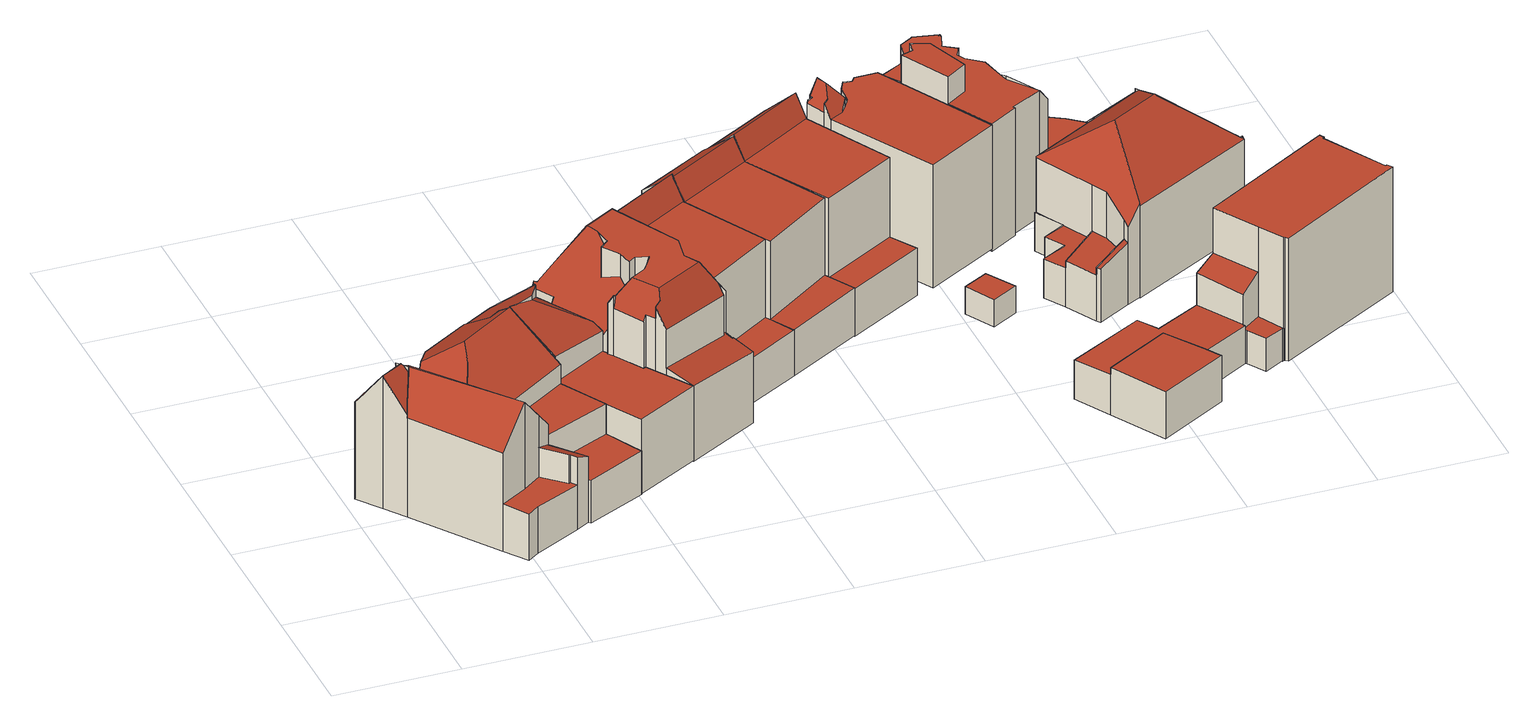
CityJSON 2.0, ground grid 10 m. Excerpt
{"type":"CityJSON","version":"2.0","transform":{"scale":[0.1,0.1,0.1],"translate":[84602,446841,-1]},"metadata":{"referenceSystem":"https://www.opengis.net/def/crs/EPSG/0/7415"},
"CityObjects":{
"building1":{"type":"Building","attributes":{"b3_bag_bag_overlap":0,"b3_bouwlagen":3,"b3_dak_type":"slanted","b3_h_dak_50p":9.82,"b3_h_dak_70p":10.52,"b3_h_dak_max":11.63,"b3_h_dak_min":4.14,"b3_h_maaiveld":0.41,"b3_kas_warenhuis":false,"b3_mutatie_ahn3_ahn4":false,"b3_opp_buitenmuur":133.54,"b3_opp_dak_plat":10.69,"b3_opp_dak_schuin":97.1,"b3_opp_grond":75.4,"b3_opp_scheidingsmuur":215.53,"b3_reconstructie_onvolledig":false,"b3_rmse_lod12":2.78,"b3_rmse_lod13":0.947,"b3_rmse_lod22":0.131,"b3_val3dity_lod12":"[]","b3_val3dity_lod13":"[]","b3_val3dity_lod22":"[]","b3_volume_lod12":759.04,"b3_volume_lod13":677.32,"b3_volume_lod22":651.59,"geconstateerd":false,"oorspronkelijkbouwjaar":1900,"status":"Pand in gebruik"},"children":["building1-1"]},
"building1-1":{"type":"BuildingPart","parents":["building1"],"geometry":[{"type":"Solid","lod":"2.2","boundaries":[[[[0,1,2,3,4,5,6,7,8,9,10,11,12]],[[13,14,15]],[[16,4,3,17]],[[18,5,4,16,19]],[[20,21,22,23]],[[24,6,5,18]],[[25,12,11,26]],[[21,0,12,25]],[[19,16,27]],[[28,29,30,31]],[[31,30,10,9,32]],[[33,7,6,24]],[[34,35,8,7,33]],[[23,22,36,37,38]],[[38,37,35,34]],[[37,36,39,40]],[[32,9,8,35]],[[17,3,2,41]],[[40,39,29,28]],[[26,11,10,30]],[[27,42,43]],[[41,2,1,44,45]],[[14,13,46]],[[45,44,46]],[[44,1,0,21,20]],[[43,42,47]],[[40,28,31,32,35,37]],[[26,30,29,39,36,22,21,25]],[[45,46,13,15,48,41]],[[47,42,27,16,17,41,48]],[[23,14,46,44,20]],[[14,23,38,34,33,24,18,19,27,43,47,48,15]]]],"semantics":{"surfaces":[{"type":"GroundSurface"},{"type":"WallSurface","on_footprint_edge":false},{"type":"WallSurface","on_footprint_edge":true},{"type":"RoofSurface"}],"values":[[0,1,2,2,1,2,2,2,1,1,2,2,2,1,1,1,2,2,1,2,1,2,1,1,2,1,3,3,3,3,3,3]]}}]},
"building2":{"type":"Building","attributes":{"b3_bag_bag_overlap":0,"b3_bouwlagen":3,"b3_dak_type":"slanted","b3_h_dak_50p":9.15,"b3_h_dak_70p":10.16,"b3_h_dak_max":11.31,"b3_h_dak_min":3.98,"b3_h_maaiveld":0.367,"b3_kas_warenhuis":false,"b3_mutatie_ahn3_ahn4":false,"b3_opp_buitenmuur":119.63,"b3_opp_dak_plat":43.64,"b3_opp_dak_schuin":78.56,"b3_opp_grond":108.77,"b3_opp_scheidingsmuur":218.13,"b3_reconstructie_onvolledig":false,"b3_rmse_lod12":3.19,"b3_rmse_lod13":1.31,"b3_rmse_lod22":0.263,"b3_val3dity_lod12":"[]","b3_val3dity_lod13":"[]","b3_val3dity_lod22":"[]","b3_volume_lod12":1065,"b3_volume_lod13":925.41,"b3_volume_lod22":833.65,"geconstateerd":false,"oorspronkelijkbouwjaar":1900,"status":"Pand in gebruik"},"children":["building2-1"]},
"building2-1":{"type":"BuildingPart","parents":["building2"],"geometry":[{"type":"Solid","lod":"2.2","boundaries":[[[[49,7,50,6,51,52,53,54,55,56,57,58,59,60,61]],[[62,54,53,63]],[[64,55,54,62]],[[65,66,67,68]],[[69,59,58,70]],[[63,53,52,71]],[[72,7,49,73]],[[71,52,51,74]],[[75,60,59,69]],[[76,56,55,64]],[[77,78,50,7,72]],[[79,73,49,61,80,81]],[[82,83,73,79]],[[84,6,50,78]],[[80,61,60,75]],[[68,67,57,56,76]],[[85,70,58,57,67]],[[83,82,86]],[[66,65,86]],[[74,51,6,84]],[[78,77,87]],[[81,80,70,85]],[[81,85,67,66,86,82,79]],[[78,87,88,74,84]],[[76,88,87,77,72,73,83,86,65,68]],[[88,76,64,62,63,71,74]],[[70,80,75,69]]]],"semantics":{"surfaces":[{"type":"GroundSurface"},{"type":"WallSurface","on_footprint_edge":true},{"type":"WallSurface","on_footprint_edge":false},{"type":"RoofSurface"}],"values":[[0,1,1,2,1,1,1,1,1,1,1,1,2,1,1,1,1,2,2,1,2,2,3,3,3,3,3]]}}]},
"building3":{"type":"Building","attributes":{"b3_bag_bag_overlap":0,"b3_bouwlagen":3,"b3_dak_type":"slanted","b3_h_dak_50p":6.79,"b3_h_dak_70p":9.72,"b3_h_dak_max":11.32,"b3_h_dak_min":6.6,"b3_h_maaiveld":0.353,"b3_kas_warenhuis":false,"b3_mutatie_ahn3_ahn4":false,"b3_opp_buitenmuur":142.47,"b3_opp_dak_plat":34.77,"b3_opp_dak_schuin":46.57,"b3_opp_grond":83.2,"b3_opp_scheidingsmuur":203.39,"b3_reconstructie_onvolledig":false,"b3_rmse_lod12":2.17,"b3_rmse_lod13":0.693,"b3_rmse_lod22":0.585,"b3_val3dity_lod12":"[]","b3_val3dity_lod13":"[]","b3_val3dity_lod22":"[]","b3_volume_lod12":772.74,"b3_volume_lod13":666.98,"b3_volume_lod22":651.3,"geconstateerd":false,"oorspronkelijkbouwjaar":1900,"status":"Pand in gebruik"},"children":["building3-1"]},
"building3-1":{"type":"BuildingPart","parents":["building3"],"geometry":[{"type":"Solid","lod":"2.2","boundaries":[[[[89,90,91,92,93,94,56,55,54,53,95,96,97,98,99,100]],[[101,102,97,96,103]],[[62,54,55,104]],[[105,53,54,62]],[[106,98,97,102]],[[107,108,102,101]],[[103,96,95,109]],[[109,95,53,105]],[[110,92,91,111]],[[111,91,90,112]],[[113,100,99,114]],[[115,94,93,116]],[[104,55,56,117]],[[116,93,92,110]],[[108,107,118]],[[117,119,118]],[[119,117,56,94,115,120]],[[114,99,98,106]],[[121,122,89,100,113]],[[120,115,122,121]],[[112,90,89,122]],[[117,118,107,101,103,109,105,62,104]],[[114,106,102,108,113]],[[120,121,113,108,118,119]],[[112,122,115,116,110,111]]]],"semantics":{"surfaces":[{"type":"GroundSurface"},{"type":"WallSurface","on_footprint_edge":true},{"type":"WallSurface","on_footprint_edge":false},{"type":"RoofSurface"}],"values":[[0,1,1,1,1,2,1,1,1,1,1,1,1,1,2,2,1,1,1,2,1,3,3,3,3]]}}]},
"building4":{"type":"Building","attributes":{"b3_bag_bag_overlap":0,"b3_bouwlagen":4,"b3_dak_type":"slanted","b3_h_dak_50p":11.55,"b3_h_dak_70p":13.02,"b3_h_dak_max":13.47,"b3_h_dak_min":3.03,"b3_h_maaiveld":0.288,"b3_kas_warenhuis":false,"b3_mutatie_ahn3_ahn4":false,"b3_opp_buitenmuur":235.63,"b3_opp_dak_plat":38.15,"b3_opp_dak_schuin":130.58,"b3_opp_grond":106.98,"b3_opp_scheidingsmuur":210.08,"b3_reconstructie_onvolledig":false,"b3_rmse_lod12":3.95,"b3_rmse_lod13":1.73,"b3_rmse_lod22":0.774,"b3_val3dity_lod12":"[]","b3_val3dity_lod13":"[]","b3_val3dity_lod22":"[]","b3_volume_lod12":1365.33,"b3_volume_lod13":1252.55,"b3_volume_lod22":1105.61,"geconstateerd":false,"oorspronkelijkbouwjaar":1904,"status":"Pand in gebruik"},"children":["building4-1"]},
"building4-1":{"type":"BuildingPart","parents":["building4"],"geometry":[{"type":"Solid","lod":"2.2","boundaries":[[[[123,124,125,126,127,128,129,130,131,132,133,134,135,136,137,138,139,140,141]],[[142,143,144,145]],[[146,147,148,143,142]],[[149,140,139,150]],[[150,139,138,151]],[[152,135,134,153]],[[154,155,132,131,156,157]],[[158,129,128,159]],[[159,128,127,160]],[[156,131,130,110]],[[110,130,129,158]],[[145,144,136,135,152,161]],[[162,163,164]],[[165,123,141,162]],[[160,127,126,166]],[[167,168,125,124,169]],[[163,162,141,140,149]],[[170,137,136,144]],[[171,170,148,147]],[[151,138,137,170,171]],[[172,173,147,146]],[[174,175,176,177]],[[178,179,173,172]],[[177,176,179,178,180]],[[153,134,133,181]],[[182,183,184]],[[183,182,175,174]],[[155,154,185]],[[181,133,132,155]],[[161,152,186]],[[187,188,189]],[[168,167,190]],[[191,192,166,193]],[[194,195,192,191]],[[193,166,126,125,168]],[[196,197,198,199]],[[180,178,197,196]],[[199,198,188,187]],[[169,124,123,165]],[[157,156,195,194]],[[148,170,144,143]],[[157,194,191,200,201,185,154]],[[193,168,190,200,191]],[[188,198,197,178,172,146,142,145,161,186,202,189]],[[185,201,202,186,152,153,181,155]],[[203,184,183,174,177,180,196,199,187,189,202,201,200,190,167,169]],[[203,164,163,149,150,151,171,147,173,179,176,175,182,184]],[[164,203,169,165,162]],[[195,156,110,158,159,160,166,192]]]],"semantics":{"surfaces":[{"type":"GroundSurface"},{"type":"WallSurface","on_footprint_edge":false},{"type":"WallSurface","on_footprint_edge":true},{"type":"RoofSurface"}],"values":[[0,1,1,2,2,2,2,2,2,2,2,2,1,2,2,2,2,2,1,2,1,1,1,1,2,1,1,1,2,1,1,1,1,1,2,1,1,1,2,1,3,3,3,3,3,3,3,3,3]]}}]},
"building5":{"type":"Building","attributes":{"b3_bag_bag_overlap":0,"b3_bouwlagen":3,"b3_dak_type":"slanted","b3_h_dak_50p":10.78,"b3_h_dak_70p":10.84,"b3_h_dak_max":12.98,"b3_h_dak_min":4.03,"b3_h_maaiveld":0.214,"b3_kas_warenhuis":false,"b3_mutatie_ahn3_ahn4":false,"b3_opp_buitenmuur":140.55,"b3_opp_dak_plat":69.22,"b3_opp_dak_schuin":42.77,"b3_opp_grond":95.63,"b3_opp_scheidingsmuur":264.59,"b3_reconstructie_onvolledig":false,"b3_rmse_lod12":2.87,"b3_rmse_lod13":0.53,"b3_rmse_lod22":0.0663,"b3_val3dity_lod12":"[]","b3_val3dity_lod13":"[]","b3_val3dity_lod22":"[]","b3_volume_lod12":1016.28,"b3_volume_lod13":906.09,"b3_volume_lod22":918.62,"geconstateerd":false,"oorspronkelijkbouwjaar":1904,"status":"Pand in gebruik"},"children":["building5-1"]},
"building5-1":{"type":"BuildingPart","parents":["building5"],"geometry":[{"type":"Solid","lod":"2.2","boundaries":[[[[204,205,206,207,208,209,210,211,212,213]],[[214,209,208,215]],[[216,210,209,214]],[[217,211,210,216]],[[218,212,211,217]],[[219,206,205,220]],[[221,207,206,219]],[[222,223,204,213,224]],[[224,213,212,218]],[[215,208,207,221,225]],[[225,221,223,222]],[[220,205,204,223]],[[218,217,216,214]],[[224,218,214,215]],[[225,222,224,215]],[[220,223,221,219]]]],"semantics":{"surfaces":[{"type":"GroundSurface"},{"type":"WallSurface","on_footprint_edge":true},{"type":"WallSurface","on_footprint_edge":false},{"type":"RoofSurface"}],"values":[[0,1,1,1,1,1,1,1,1,1,2,1,3,3,3,3]]}}]},
"building6":{"type":"Building","attributes":{"b3_bag_bag_overlap":0,"b3_bouwlagen":3,"b3_dak_type":"slanted","b3_h_dak_50p":10.81,"b3_h_dak_70p":10.89,"b3_h_dak_max":12.91,"b3_h_dak_min":4.08,"b3_h_maaiveld":0.164,"b3_kas_warenhuis":false,"b3_mutatie_ahn3_ahn4":false,"b3_opp_buitenmuur":146.71,"b3_opp_dak_plat":69.62,"b3_opp_dak_schuin":38.74,"b3_opp_grond":95.93,"b3_opp_scheidingsmuur":265.06,"b3_reconstructie_onvolledig":false,"b3_rmse_lod12":2.97,"b3_rmse_lod13":0.454,"b3_rmse_lod22":0.0639,"b3_val3dity_lod12":"[]","b3_val3dity_lod13":"[]","b3_val3dity_lod22":"[]","b3_volume_lod12":1028.47,"b3_volume_lod13":914.51,"b3_volume_lod22":927.52,"geconstateerd":false,"oorspronkelijkbouwjaar":1904,"status":"Pand in gebruik"},"children":["building6-1"]},
"building6-1":{"type":"BuildingPart","parents":["building6"],"geometry":[{"type":"Solid","lod":"2.2","boundaries":[[[[226,211,227,228,229,230,231,205,232,233]],[[234,233,232,235,236]],[[236,235,237,238]],[[239,211,226,240]],[[241,227,211,239]],[[220,205,231,242]],[[235,232,205,220]],[[240,226,233,234]],[[243,228,227,241]],[[244,229,228,243]],[[238,237,230,229,244]],[[242,231,230,237]],[[243,241,239,240]],[[244,243,240,234]],[[238,244,234,236]],[[242,237,235,220]]]],"semantics":{"surfaces":[{"type":"GroundSurface"},{"type":"WallSurface","on_footprint_edge":true},{"type":"WallSurface","on_footprint_edge":false},{"type":"RoofSurface"}],"values":[[0,1,2,1,1,1,1,1,1,1,1,1,3,3,3,3]]}}]},
"building7":{"type":"Building","attributes":{"b3_bag_bag_overlap":0,"b3_bouwlagen":3,"b3_dak_type":"slanted","b3_h_dak_50p":10.85,"b3_h_dak_70p":10.94,"b3_h_dak_max":13.4,"b3_h_dak_min":4.07,"b3_h_maaiveld":0.117,"b3_kas_warenhuis":false,"b3_mutatie_ahn3_ahn4":false,"b3_opp_buitenmuur":284.72,"b3_opp_dak_plat":71.29,"b3_opp_dak_schuin":41.17,"b3_opp_grond":97.92,"b3_opp_scheidingsmuur":132.7,"b3_reconstructie_onvolledig":false,"b3_rmse_lod12":2.67,"b3_rmse_lod13":0.52,"b3_rmse_lod22":0.0925,"b3_val3dity_lod12":"[]","b3_val3dity_lod13":"[]","b3_val3dity_lod22":"[]","b3_volume_lod12":1058.89,"b3_volume_lod13":948.13,"b3_volume_lod22":956.24,"geconstateerd":false,"oorspronkelijkbouwjaar":1904,"status":"Pand in gebruik"},"children":["building7-1"]},
"building7-1":{"type":"BuildingPart","parents":["building7"],"geometry":[{"type":"Solid","lod":"2.2","boundaries":[[[[245,246,247,248,249,250,251,252,253,254,255]],[[256,248,247,257]],[[258,249,248,256]],[[259,250,249,258]],[[260,261,262,263]],[[261,245,255,264]],[[264,255,254,265]],[[265,254,253,262]],[[257,247,246,244]],[[266,251,250,259]],[[267,252,251,266]],[[263,262,253,252,267]],[[244,246,245,261,260]],[[265,262,261,264]],[[266,259,258,256,257]],[[244,267,266,257]],[[267,244,260,263]]]],"semantics":{"surfaces":[{"type":"GroundSurface"},{"type":"WallSurface","on_footprint_edge":true},{"type":"WallSurface","on_footprint_edge":false},{"type":"RoofSurface"}],"values":[[0,1,1,1,2,1,1,1,1,1,1,1,1,3,3,3,3]]}}]},
"building8":{"type":"Building","attributes":{"b3_dak_type":"horizontal","b3_h_dak_50p":2.58,"b3_h_dak_70p":2.58,"b3_h_dak_max":2.65,"b3_h_dak_min":2.56,"b3_h_maaiveld":0.31,"b3_kas_warenhuis":false,"b3_mutatie_ahn3_ahn4":false,"b3_opp_buitenmuur":23.05,"b3_opp_dak_plat":6.39,"b3_opp_dak_schuin":0,"b3_opp_grond":6.39,"b3_opp_scheidingsmuur":0,"b3_reconstructie_onvolledig":false,"b3_rmse_lod12":0.0169,"b3_rmse_lod13":0.0169,"b3_rmse_lod22":0.014,"b3_val3dity_lod12":"[]","b3_val3dity_lod13":"[]","b3_val3dity_lod22":"[]","b3_volume_lod12":14.53,"b3_volume_lod13":14.53,"b3_volume_lod22":14.53,"geconstateerd":false,"oorspronkelijkbouwjaar":1999,"status":"Pand in gebruik"},"children":["building8-1"]},
"building8-1":{"type":"BuildingPart","parents":["building8"],"geometry":[{"type":"Solid","lod":"2.2","boundaries":[[[[268,269,270,271]],[[272,268,271,273]],[[273,271,270,274]],[[274,270,269,275]],[[275,269,268,272]],[[275,272,273,274]]]],"semantics":{"surfaces":[{"type":"GroundSurface"},{"type":"WallSurface","on_footprint_edge":true},{"type":"RoofSurface"}],"values":[[0,1,1,1,1,2]]}}]},
"building9":{"type":"Building","attributes":{"b3_bag_bag_overlap":0,"b3_bouwlagen":3,"b3_dak_type":"slanted","b3_h_dak_50p":10.57,"b3_h_dak_70p":10.62,"b3_h_dak_max":12.6,"b3_h_dak_min":7.7,"b3_h_maaiveld":0.087,"b3_kas_warenhuis":false,"b3_mutatie_ahn3_ahn4":false,"b3_opp_buitenmuur":290.97,"b3_opp_dak_plat":71.09,"b3_opp_dak_schuin":23.65,"b3_opp_grond":85.63,"b3_opp_scheidingsmuur":120.38,"b3_reconstructie_onvolledig":false,"b3_rmse_lod12":0.791,"b3_rmse_lod13":0.791,"b3_rmse_lod22":0.103,"b3_val3dity_lod12":"[]","b3_val3dity_lod13":"[]","b3_val3dity_lod22":"[]","b3_volume_lod12":902.34,"b3_volume_lod13":902.34,"b3_volume_lod22":885.85,"geconstateerd":false,"oorspronkelijkbouwjaar":1904,"status":"Pand in gebruik"},"children":["building9-1"]},
"building9-1":{"type":"BuildingPart","parents":["building9"],"geometry":[{"type":"Solid","lod":"2.2","boundaries":[[[[276,277,278,279,280,281,282,283,284,285,286,287,288,289,290,291,292]],[[293,279,278,294]],[[295,296,297,298]],[[299,300,296,295]],[[301,290,289,302]],[[303,292,291,304]],[[305,306,281,280,307]],[[308,282,281,306]],[[304,291,290,301]],[[302,289,288,309]],[[310,311,309,312]],[[313,286,285,314]],[[315,283,282,308]],[[316,317,318,319]],[[298,297,317,316]],[[294,278,277,300,299]],[[320,276,292,303]],[[314,285,284,321]],[[322,323,324,325]],[[323,322,326]],[[307,280,279,293]],[[327,287,286,313]],[[321,284,283,315]],[[306,305,328]],[[325,324,329]],[[312,309,288,287,327]],[[300,277,276,320]],[[319,318,330,331]],[[331,330,332]],[[311,310,329]],[[328,305,307,326,322,333]],[[306,328,333,313,314,321,315,308]],[[311,320,303,304,301,302,309]],[[331,332,329,324,323,326,307,293,294,299,295,298,316,319]],[[311,329,332,330,318,317,297,296,300,320]],[[329,310,312,327,313,333,322,325]]]],"semantics":{"surfaces":[{"type":"GroundSurface"},{"type":"WallSurface","on_footprint_edge":true},{"type":"WallSurface","on_footprint_edge":false},{"type":"RoofSurface"}],"values":[[0,1,2,2,1,1,1,1,1,1,2,1,1,2,2,1,1,1,2,2,1,1,1,2,2,1,1,2,2,2,3,3,3,3,3,3]]}}]},
"building10":{"type":"Building","attributes":{"b3_bag_bag_overlap":0,"b3_bouwlagen":4,"b3_dak_type":"slanted","b3_h_dak_50p":10.43,"b3_h_dak_70p":10.63,"b3_h_dak_max":13.1,"b3_h_dak_min":0.16,"b3_h_maaiveld":-0.111,"b3_kas_warenhuis":false,"b3_mutatie_ahn3_ahn4":false,"b3_opp_buitenmuur":342.39,"b3_opp_dak_plat":111.19,"b3_opp_dak_schuin":29.05,"b3_opp_grond":122.81,"b3_opp_scheidingsmuur":159,"b3_reconstructie_onvolledig":false,"b3_rmse_lod12":4.15,"b3_rmse_lod13":0.994,"b3_rmse_lod22":0.57,"b3_val3dity_lod12":"[]","b3_val3dity_lod13":"[]","b3_val3dity_lod22":"[]","b3_volume_lod12":1320.83,"b3_volume_lod13":1042.67,"b3_volume_lod22":1045.22,"geconstateerd":false,"oorspronkelijkbouwjaar":1904,"status":"Pand in gebruik"},"children":["building10-1"]},
"building10-1":{"type":"BuildingPart","parents":["building10"],"geometry":[{"type":"Solid","lod":"2.2","boundaries":[[[[334,335,336,337,338,339,340,341,342,343,344,345,346,347,348,349,350,351,352,353,354,355,356,357,358,359,360,361]],[[362,350,349,363]],[[363,349,348,364]],[[365,341,340,366]],[[367,368,369]],[[370,371,369]],[[372,354,353,373]],[[374,347,346,375,376]],[[377,378,344,343,379]],[[379,343,342,380]],[[342,381,380]],[[380,381,378,377]],[[381,342,341,365]],[[382,345,344,378]],[[383,337,336,384]],[[366,340,339,385]],[[386,338,337,383]],[[385,339,338,386]],[[387,388,334,361,389]],[[389,361,360,390]],[[391,358,357,392,393]],[[394,359,358,391]],[[371,370,395]],[[390,360,359,394]],[[393,392,396,397]],[[397,396,398]],[[392,357,356,399]],[[400,355,354,372]],[[399,356,355,400]],[[375,346,345,382]],[[401,402,403,404]],[[405,406,402,401]],[[407,408,406,405]],[[373,353,352,409]],[[364,348,347,374]],[[410,411,412,413]],[[414,351,350,362]],[[415,414,416,417]],[[418,419,420,421]],[[421,420,411,410]],[[376,375,422,423]],[[423,422,408,407]],[[424,425,426,427]],[[428,429,430,431]],[[432,433,429,428]],[[434,435,436,437]],[[437,436,433,432]],[[368,367,425,424]],[[404,403,419,418]],[[438,439,409,440]],[[440,409,352,351,414,415]],[[441,442,439,438]],[[443,444,442,441]],[[445,446,447,448]],[[449,450,446,445]],[[451,384,336,335,452,453]],[[448,447,454,388,387]],[[453,452,454,447]],[[452,335,334,388]],[[413,412,435,434]],[[427,426,450,449]],[[417,416,444,443]],[[431,430,384,451]],[[377,379,380]],[[399,400,372,373,398,396,392]],[[444,416,414,362,363,364,374,395,370,369,368,424,427,449,445,448,387,389,390,394,391,393,397,398,373,409,439,442]],[[452,388,454]],[[431,451,453,447,446,450,426,425,367,369,371,395,374,376,423,407,405,401,404,418,421,410,413,434,437,432,428]],[[417,443,441,438,440,415]],[[430,429,433,436,435,412,411,420,419,403,402,406,408,422,375,382,378,381,365,366,385,386,383,384]]]],"semantics":{"surfaces":[{"type":"GroundSurface"},{"type":"WallSurface","on_footprint_edge":true},{"type":"WallSurface","on_footprint_edge":false},{"type":"RoofSurface"}],"values":[[0,1,1,1,2,2,1,1,1,1,1,2,1,1,1,1,1,1,1,1,1,1,2,1,2,2,1,1,1,1,2,2,2,1,1,2,1,2,2,2,2,2,2,2,2,2,2,2,2,2,1,2,2,2,2,1,2,2,1,2,2,2,2,3,3,3,3,3,3,3]]}}]},
"building11":{"type":"Building","attributes":{"b3_bag_bag_overlap":0,"b3_bouwlagen":3,"b3_dak_type":"slanted","b3_h_dak_50p":10.24,"b3_h_dak_70p":10.32,"b3_h_dak_max":10.72,"b3_h_dak_min":2.53,"b3_h_maaiveld":-0.212,"b3_kas_warenhuis":false,"b3_mutatie_ahn3_ahn4":false,"b3_opp_buitenmuur":228.32,"b3_opp_dak_plat":161.09,"b3_opp_dak_schuin":8.8,"b3_opp_grond":168.85,"b3_opp_scheidingsmuur":301.96,"b3_reconstructie_onvolledig":false,"b3_rmse_lod12":4.46,"b3_rmse_lod13":0.846,"b3_rmse_lod22":0.642,"b3_val3dity_lod12":"[]","b3_val3dity_lod13":"[]","b3_val3dity_lod22":"[]","b3_volume_lod12":1773.62,"b3_volume_lod13":1190.5,"b3_volume_lod22":1168.08,"geconstateerd":false,"oorspronkelijkbouwjaar":1906,"status":"Pand in gebruik"},"children":["building11-1"]},
"building11-1":{"type":"BuildingPart","parents":["building11"],"geometry":[{"type":"Solid","lod":"2.2","boundaries":[[[[455,456,457,458,459,460,461,462,463,464,465,466,467,468,469,470,471,472,473,474,475,476,477,478,479]],[[480,481,482,483]],[[484,471,470,485]],[[485,470,469,486]],[[486,469,468,487]],[[487,468,467,488]],[[488,467,466,489]],[[490,455,479,491]],[[491,479,478,492,493]],[[489,466,465,494]],[[483,482,495,496]],[[497,461,460,498]],[[499,476,475,500]],[[501,477,476,499]],[[496,495,459,458,502]],[[498,460,459,495]],[[503,474,473,504]],[[505,464,463,506,507]],[[508,505,509,510]],[[494,465,464,505,508]],[[492,478,477,501]],[[511,472,471,484]],[[502,458,457,512]],[[500,475,474,503]],[[513,504,473,472,511]],[[506,463,462,514]],[[514,462,461,497]],[[507,506,515,516]],[[516,515,517,518,509]],[[493,492,517,515]],[[481,456,455,490]],[[512,457,456,481,480]],[[510,509,518,504,513]],[[516,509,505,507]],[[504,518,517,492,501,499,500,503]],[[481,490,491,493,515,506,514,497,498,495,482]],[[512,480,483,496,502]],[[510,513,511,484,485,486,487,488,489,494,508]]]],"semantics":{"surfaces":[{"type":"GroundSurface"},{"type":"WallSurface","on_footprint_edge":false},{"type":"WallSurface","on_footprint_edge":true},{"type":"RoofSurface"}],"values":[[0,1,2,2,2,2,2,2,2,2,1,2,2,2,2,2,2,2,1,2,2,2,2,2,2,2,2,1,1,1,2,2,1,3,3,3,3,3]]}}]},
"building12":{"type":"Building","attributes":{"b3_bag_bag_overlap":0,"b3_bouwlagen":3,"b3_dak_type":"slanted","b3_h_dak_50p":8.79,"b3_h_dak_70p":9.45,"b3_h_dak_max":11.46,"b3_h_dak_min":2.85,"b3_h_maaiveld":-0.179,"b3_kas_warenhuis":false,"b3_mutatie_ahn3_ahn4":false,"b3_opp_buitenmuur":235.18,"b3_opp_dak_plat":28.4,"b3_opp_dak_schuin":152.35,"b3_opp_grond":140.38,"b3_opp_scheidingsmuur":144.71,"b3_reconstructie_onvolledig":false,"b3_rmse_lod12":2.55,"b3_rmse_lod13":1.07,"b3_rmse_lod22":0.154,"b3_val3dity_lod12":"[]","b3_val3dity_lod13":"[]","b3_val3dity_lod22":"[]","b3_volume_lod12":1356.76,"b3_volume_lod13":1239.63,"b3_volume_lod22":1164.21,"geconstateerd":false,"oorspronkelijkbouwjaar":1861,"status":"Pand in gebruik"},"children":["building12-1"]},
"building12-1":{"type":"BuildingPart","parents":["building12"],"geometry":[{"type":"Solid","lod":"2.2","boundaries":[[[[519,520,521,522,523,524,525,526,527,528,529,530,531,532,533,534,535,536,537,538]],[[539,526,525,540,541]],[[541,540,542]],[[543,523,522,544]],[[545,546,547,548]],[[540,525,524,549]],[[544,522,550]],[[550,522,521,551]],[[552,527,526,539]],[[549,524,523,543]],[[380,520,519,553,554]],[[551,521,520,380]],[[554,553,555]],[[556,545,557,558]],[[559,535,534,560]],[[561,536,535,559]],[[562,537,536,561]],[[563,564,565,566]],[[567,563,568,569]],[[548,547,532,531,565]],[[570,533,532,547]],[[560,534,533,570]],[[566,565,531,530,571]],[[558,557,564,563,567]],[[572,538,537,562]],[[573,538,572,574]],[[553,519,538,573]],[[569,568,529,528,575]],[[574,572,546,545,556]],[[571,530,529,568]],[[575,528,527,552]],[[564,557,545,548,565]],[[555,576,542,540,549,543,544,550,551,380,554]],[[553,573,577,576,555]],[[546,572,562,561,559,560,570,547]],[[571,568,563,566]],[[575,577,573,574,556,558,567,569]],[[575,552,539,541,542,576,577]]]],"semantics":{"surfaces":[{"type":"GroundSurface"},{"type":"WallSurface","on_footprint_edge":true},{"type":"WallSurface","on_footprint_edge":false},{"type":"RoofSurface"}],"values":[[0,1,2,1,2,1,1,1,1,1,1,1,2,2,1,1,1,2,2,1,1,1,1,2,1,1,1,1,2,1,1,3,3,3,3,3,3,3]]}}]}
},
"vertices":[
[80,26,14],[32,93,14],[20,110,14],[6,129,14],[43,150,14],[50,154,14],[59,140,14],[86,93,14],[127,59,14],[150,40,14],[140,34,14],[102,15,14],[93,8,14],[43,118,119],[43,118,125],[40,121,124],[43,150,96],[6,129,96],[50,154,92],[43,150,101],[80,26,97],[80,26,54],[102,41,53],[102,41,126],[59,140,94],[93,8,53],[102,15,53],[45,147,101],[136,39,75],[136,39,52],[140,34,52],[140,34,75],[150,40,70],[86,93,104],[127,59,91],[127,59,74],[117,52,53],[117,52,78],[117,52,105],[135,38,52],[135,38,76],[20,110,126],[36,126,119],[36,126,124],[32,93,98],[32,93,100],[35,100,105],[39,123,124],[38,121,126],
[119,65,14],[81,101,14],[63,147,14],[75,169,14],[113,190,14],[125,170,14],[134,175,14],[139,167,14],[162,126,14],[183,90,14],[199,61,14],[152,39,14],[122,63,14],[125,170,116],[113,190,101],[134,175,117],[110,93,92],[110,93,77],[162,126,78],[162,126,94],[199,61,51],[183,90,52],[75,169,99],[86,93,99],[119,65,74],[63,147,106],[152,39,50],[139,167,123],[81,101,105],[81,101,100],[119,65,77],[122,63,51],[122,63,77],[122,67,77],[122,67,74],[59,140,100],[183,90,77],[120,71,77],[90,123,114],[93,138,122],
[206,157,14],[225,125,14],[227,126,14],[250,90,14],[199,62,14],[160,130,14],[138,205,14],[174,208,14],[174,207,14],[176,204,14],[177,205,14],[201,164,14],[174,207,110],[174,207,100],[174,208,110],[134,175,115],[113,190,100],[176,204,100],[159,175,124],[159,175,120],[138,205,100],[250,90,77],[227,126,77],[225,125,77],[201,164,99],[177,205,99],[160,130,77],[199,62,77],[139,167,122],[147,170,123],[139,167,124],[160,130,99],[206,157,94],[206,157,77],
[229,258,13],[243,234,13],[273,181,13],[295,144,13],[298,138,13],[299,139,13],[308,123,13],[250,90,13],[237,111,13],[232,119,13],[227,126,13],[225,125,13],[211,148,13],[208,152,13],[199,168,13],[177,205,13],[190,213,13],[180,230,13],[182,232,13],[219,159,118],[219,159,53],[208,152,53],[208,152,120],[214,166,104],[214,166,89],[214,166,49],[180,230,93],[190,213,93],[177,205,65],[211,148,117],[225,125,116],[232,119,131],[232,119,121],[237,111,83],[237,111,115],[308,123,73],[299,139,78],[298,138,78],[211,148,128],[182,232,94],[182,232,97],[184,229,98],[229,258,95],[295,144,80],[273,181,141],[273,181,116],[243,234,143],[199,168,45],[199,168,67],[227,165,117],[227,165,108],[218,191,142],[218,191,116],[228,179,122],[228,179,141],[230,167,117],[230,167,114],[230,167,141],[227,126,121],[225,197,133],[225,197,142],[223,212,142],[237,123,133],[214,152,125],[240,159,140],[240,159,138],[237,155,140],[270,162,140],[290,146,122],[290,146,81],[295,144,115],[293,142,113],[293,142,79],[236,171,141],[236,171,116],[246,168,129],[246,168,141],[277,150,140],[238,128,140],[225,148,140],[218,220,143],
[345,195,12],[358,172,12],[298,138,12],[287,157,12],[248,225,12],[242,235,12],[229,258,12],[288,293,12],[302,269,12],[307,260,12],[242,235,137],[248,225,119],[229,258,108],[288,293,109],[302,269,138],[298,138,50],[358,172,51],[287,157,51],[345,195,117],[345,195,51],[307,260,119],[287,157,117],
[302,268,12],[348,327,12],[362,303,12],[367,294,12],[404,231,12],[418,207,12],[347,191,12],[308,259,12],[308,259,119],[347,191,51],[347,191,117],[404,231,52],[404,231,117],[288,293,113],[302,268,136],[348,327,113],[418,207,52],[362,303,136],[367,294,119],
[406,228,11],[367,294,11],[362,303,11],[348,327,11],[409,362,11],[410,361,11],[423,338,11],[428,330,11],[466,263,11],[479,242,11],[418,207,11],[348,327,112],[362,303,137],[409,362,112],[410,361,113],[406,228,118],[406,228,51],[466,263,51],[466,263,118],[418,207,51],[479,242,51],[423,338,138],[428,330,120],
[514,180,13],[501,204,13],[521,215,13],[535,192,13],[514,180,36],[535,192,36],[521,215,36],[501,204,36],
[492,387,11],[499,373,11],[551,280,11],[493,247,11],[446,328,11],[443,334,11],[435,347,11],[436,348,11],[439,347,11],[438,349,11],[445,353,11],[454,358,11],[452,363,11],[450,367,11],[453,378,11],[478,393,11],[490,390,11],[493,247,115],[551,280,116],[481,373,117],[481,373,100],[478,369,103],[478,369,117],[499,373,117],[499,373,110],[453,378,89],[450,367,92],[490,390,91],[478,393,88],[443,334,127],[443,334,119],[446,328,116],[435,347,121],[452,363,93],[455,365,117],[455,365,93],[452,363,122],[445,353,137],[438,349,126],[436,348,123],[471,370,117],[471,370,97],[467,362,103],[467,362,117],[492,387,92],[439,347,125],[462,341,123],[462,341,116],[465,346,116],[465,346,117],[457,334,116],[454,358,122],[447,337,128],[465,347,116],[467,350,115],[467,350,116],[466,347,116],[449,345,136],
[559,405,9],[560,404,9],[563,405,9],[565,405,9],[566,405,9],[567,404,9],[625,371,9],[639,363,9],[681,329,9],[638,304,9],[635,310,9],[626,326,9],[607,316,9],[599,311,9],[573,296,9],[574,294,9],[551,280,9],[531,316,9],[510,355,9],[501,369,9],[495,381,9],[512,392,9],[511,394,9],[528,403,9],[538,409,9],[539,410,9],[559,406,9],[558,405,9],[551,280,117],[574,294,117],[573,296,117],[639,363,52],[625,371,52],[576,360,108],[576,360,116],[580,341,116],[582,333,116],[582,333,119],[495,381,99],[501,369,117],[599,311,116],[607,316,51],[607,316,104],[635,310,82],[635,310,51],[638,304,88],[681,329,87],[681,329,52],[626,326,52],[565,405,52],[563,405,52],[567,404,52],[566,405,52],[559,405,116],[559,405,52],[558,405,116],[559,406,116],[538,409,116],[528,403,96],[528,403,116],[539,410,116],[598,312,116],[525,385,114],[525,385,116],[518,379,116],[511,394,96],[512,392,98],[595,344,98],[595,344,52],[591,348,52],[591,348,100],[600,334,100],[600,334,52],[601,333,99],[601,333,52],[510,355,117],[583,364,98],[583,364,52],[582,366,52],[582,366,98],[531,316,117],[531,316,140],[548,327,117],[548,327,140],[590,350,100],[590,350,52],[591,350,52],[591,350,98],[600,333,52],[600,333,100],[564,370,116],[564,370,114],[561,376,113],[561,376,116],[575,378,97],[575,378,52],[573,381,52],[573,381,97],[577,377,96],[577,377,52],[579,370,98],[579,370,52],[580,371,52],[580,371,97],[520,358,140],[520,358,117],[510,355,140],[521,367,140],[521,367,117],[535,362,140],[535,362,116],[555,391,116],[555,391,110],[559,403,98],[559,403,116],[565,384,116],[565,384,103],[563,405,93],[560,404,52],[560,404,96],[559,403,52],
[630,54,8],[625,50,8],[633,37,8],[578,5,8],[553,49,8],[536,78,8],[598,114,8],[608,97,8],[645,118,8],[661,127,8],[765,186,8],[767,182,8],[766,181,8],[795,132,8],[796,133,8],[799,129,8],[697,70,8],[695,72,8],[694,72,8],[693,71,8],[693,72,8],[677,63,8],[668,78,8],[667,78,8],[629,56,8],[625,50,47],[625,50,41],[605,80,40],[605,80,47],[697,70,112],[799,129,114],[796,133,114],[795,132,114],[766,181,115],[767,182,115],[630,54,41],[629,56,41],[667,78,36],[667,78,40],[765,186,115],[553,49,42],[553,49,48],[598,114,39],[536,78,41],[677,63,36],[693,72,35],[668,78,36],[578,5,48],[693,71,35],[694,72,35],[661,127,74],[645,118,39],[645,118,66],[661,127,112],[682,92,74],[682,92,112],[695,72,112],[633,37,47],[694,72,112],[608,97,40],[666,80,40],[666,80,65],[666,80,36],[682,92,36],
[678,327,8],[681,329,8],[682,327,8],[683,324,8],[726,246,8],[727,246,8],[728,244,8],[729,242,8],[628,186,8],[628,187,8],[617,181,8],[590,166,8],[588,169,8],[574,194,8],[564,211,8],[584,222,8],[575,238,8],[593,248,8],[580,271,8],[581,271,8],[729,242,86],[728,244,86],[728,244,88],[726,243,88],[726,246,87],[683,324,88],[606,224,47],[606,224,40],[574,194,41],[574,194,47],[727,246,86],[683,324,87],[682,327,87],[628,186,86],[678,327,87],[678,327,90],[680,324,90],[606,224,86],[612,212,47],[612,212,86],[575,238,41],[584,222,41],[593,248,41],[580,271,41],[616,187,60],[616,187,48],[588,169,47],[588,169,53],[616,187,76],[617,181,60],[617,181,73],[564,211,41],[590,166,53],[581,271,41],[581,271,88],[581,271,87],[628,187,87],[670,267,123],[631,245,123]
]}
